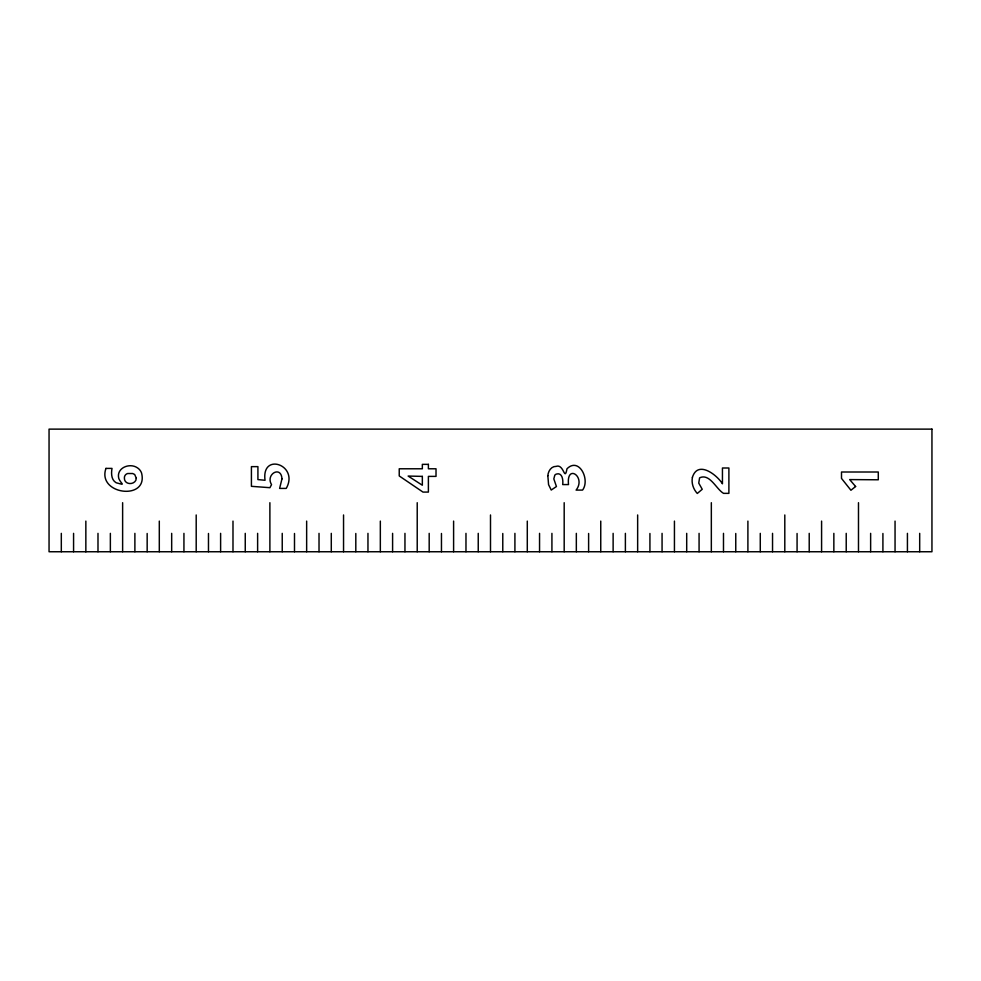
<?xml version="1.0" encoding="UTF-8"?>
<svg xmlns="http://www.w3.org/2000/svg" width="981" height="981" viewBox="0 0 981 981"><rect width="100%" height="100%" fill="white"/><g stroke="black" fill="none" stroke-linecap="round" stroke-linejoin="round"><path stroke-width="1.47" d="M919.688 533.357L919.688 551.751M907.425 533.357L907.425 551.751M895.052 521.095L895.052 551.751M882.912 533.48L882.912 551.751M870.638 533.357L870.638 551.751M858.485 502.701L858.485 551.751M846.223 533.357L846.223 551.751M833.85 533.357L833.85 551.751M821.588 521.095L821.588 551.751M809.215 533.357L809.215 551.751M797.075 533.48L797.075 551.751M784.8 514.964L784.8 551.751M772.538 533.357L772.538 551.751M760.275 533.357L760.275 551.751M747.902 521.095L747.902 551.751M735.762 533.48L735.762 551.751M723.488 533.357L723.488 551.751M711.335 502.701L711.335 551.751M699.073 533.357L699.073 551.751M686.7 533.357L686.7 551.751M674.438 521.095L674.438 551.751M662.065 533.357L662.065 551.751M649.925 533.48L649.925 551.751M637.65 514.964L637.65 551.751M625.388 533.357L625.388 551.751M613.125 533.357L613.125 551.751M600.752 521.095L600.752 551.751M588.612 533.48L588.612 551.751M576.337 533.357L576.337 551.751M564.185 502.701L564.185 551.751M551.923 533.357L551.923 551.751M539.55 533.357L539.55 551.751M527.288 521.095L527.288 551.751M514.915 533.357L514.915 551.751M502.775 533.48L502.775 551.751M490.5 514.964L490.5 551.751M478.238 533.357L478.238 551.751M465.975 533.357L465.975 551.751M453.602 521.095L453.602 551.751M441.462 533.48L441.462 551.751M429.188 533.357L429.188 551.751M417.219 502.701L417.219 551.751M404.957 533.357L404.957 551.751M392.596 533.357L392.596 551.751M380.334 521.095L380.334 551.751M367.961 533.357L367.961 551.751M355.809 533.48L355.809 551.751M343.546 514.964L343.546 551.751M331.284 533.357L331.284 551.751M319.021 533.357L319.021 551.751M306.648 521.095L306.648 551.751M294.496 533.48L294.496 551.751M282.234 533.357L282.234 551.751M269.885 502.701L269.885 551.751M257.623 533.357L257.623 551.751M245.25 533.357L245.25 551.751M232.988 521.095L232.988 551.751M220.615 533.357L220.615 551.751M208.475 533.48L208.475 551.751M196.2 514.964L196.2 551.751M183.938 533.357L183.938 551.751M171.675 533.357L171.675 551.751M159.302 521.095L159.302 551.751M147.162 533.48L147.162 551.751M134.888 533.357L134.888 551.751M122.625 502.701L122.625 551.751M110.363 533.357L110.363 551.751M97.99 533.357L97.99 551.751M85.85 521.095L85.85 551.874M73.575 533.357L73.575 551.751M61.312 533.357L61.312 551.751M547.839 475.736L548.575 484.675L551.224 490.046L556.435 486.539L553.824 478.9L554.829 475.086L556.104 474.13C562.42 471.947 563.302 480.261 562.702 484.577L568.502 484.577C566.258 463.216 586.38 476.925 576.117 490.095L582.555 490.095C590.415 479.77 579.06 456.643 566.981 468.795C564.455 482.198 564.087 463.621 556.215 466.367C551.187 466.183 548.134 471.236 547.839 475.736M281.964 478.9L279.61 488.415L286.244 488.415C299.426 465.006 261.204 451.812 265.042 480.273L257.917 479.599L257.917 466.637L251.418 466.637L251.418 486.331L269.91 487.692L271.541 484.639C265.201 474.191 281.253 465.166 281.964 478.9M105.96 468.403C96.714 494.706 148.732 501.095 141.546 472.977A10.325 10.325 0 0 0 137.205 467.692C129.406 462.492 115.881 468.121 118.836 478.618C121.386 484.54 126.255 485.387 116.187 482.775C111.209 479.942 111.098 473.369 112.018 468.403L105.96 468.403M692.414 477.306C691.274 483.13 693.285 489.151 697.295 493.455L702.237 489.286L698.754 483.13L699.576 477.845C709.729 472.94 716.314 489.274 723.561 493.357L728.895 493.357L728.895 467.998L722.445 467.998L722.445 483.805C716.878 474.767 697.81 460.028 692.414 477.306M136.31 478.238L135.807 480.396C133.122 485.337 124.17 484.418 124.391 478.09A4.378 4.378 0 0 1 127.689 473.516L132.705 473.529L134.691 474.51L136.31 478.238M855.616 486.502L850.932 490.255L841.502 478.409L841.502 472.008L878.289 472.008L878.289 479.783L849.681 479.586L855.616 486.502M931.95 429.126L49.05 429.126L49.05 551.751L931.95 551.751L931.95 429.126M428.39 464.356L422.345 464.356L422.345 468.783L399.23 468.783L399.23 475.957L422.983 492.082L428.39 492.082L428.39 476.386L436.018 476.386L436.018 468.783L428.39 468.783L428.39 464.356M422.345 476.386L408.133 476.055L422.345 485.239L422.345 476.386"/></g></svg>
